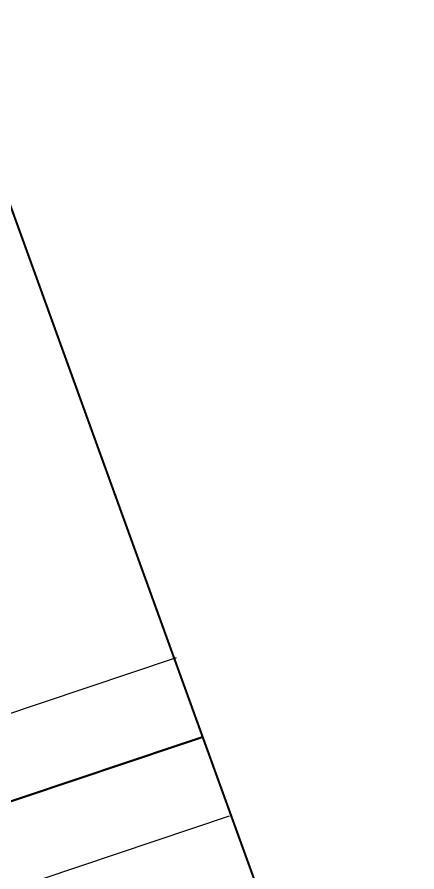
# Model space of a CAD drawing. Header units: metres. Extents: x 568336 to 569219, y 2065964 to 2066430.
# Drawn here: x 568676.27 to 568685.85, y 2066173.73 to 2066194.21 of the extents above; entities that cross this region are included whole.
import ezdxf

# ---------------------------------------------------------------- set-up
doc = ezdxf.new("R2010")
doc.units = ezdxf.units.M
doc.linetypes.add('CENTER', pattern=[2, 1.25, -0.25, 0.25, -0.25])
doc.linetypes.add('HIDDEN', pattern=[0.375, 0.25, -0.125])
doc.layers.get('0').update_dxf_attribs({"linetype": 'CONTINUOUS'})
doc.layers.add('-KH', color=143, linetype='CONTINUOUS', lineweight=13)
doc.layers.add('-RANH GIOI KHU DAT', color=12, linetype='CENTER', lineweight=18)
doc.layers.add('LoLK', color=6, linetype='CONTINUOUS')

# ---------------------------------------------------------------- blocks, each defined once
blk = doc.blocks.new('BT2-T2')
at = {"layer": '-RANH GIOI KHU DAT', "linetype": 'HIDDEN', "ltscale": 10, "const_width": 50}
blk.add_lwpolyline([(183112, -5845), (200370, -5845), (200021, -20846), (194905, -25845), (183112, -25845), (183112, -5845)], dxfattribs=at)
blk = doc.blocks.new('BT2-T2.1')
at = {"layer": '-RANH GIOI KHU DAT', "linetype": 'HIDDEN', "ltscale": 10, "const_width": 0.05}
blk.add_lwpolyline([(568664.353, 2066171.471), (568680.715, 2066176.962), (568685.819, 2066162.851), (568682.779, 2066156.558), (568670.716, 2066152.51), (568664.353, 2066171.471)], dxfattribs=at)

msp = doc.modelspace()

# ---------------------------------------------------------------- block references
at = {"layer": '-KH', "xscale": -0.0009999999999999998, "yscale": 0.0009999999999999998, "zscale": 0.001, "rotation": 198.5514997177271}
msp.add_blockref('BT2-T2', (568492.616, 2066107.672), dxfattribs=at)

# ---------------------------------------------------------------- next in the draw order: block references
at = {"layer": 'LoLK'}
msp.add_blockref('BT2-T2.1', (0, 0), dxfattribs=at)

# ---------------------------------------------------------------- next in the draw order: linework, layer by layer
for p, q in [((568680.079, 2066178.858), (568504.695, 2066120)), ((568680.715, 2066176.962), (568505.331, 2066118.104)), ((568681.351, 2066175.066), (568505.968, 2066116.208))]:
    msp.add_line(p, q)

doc.saveas('drawing.dxf')
